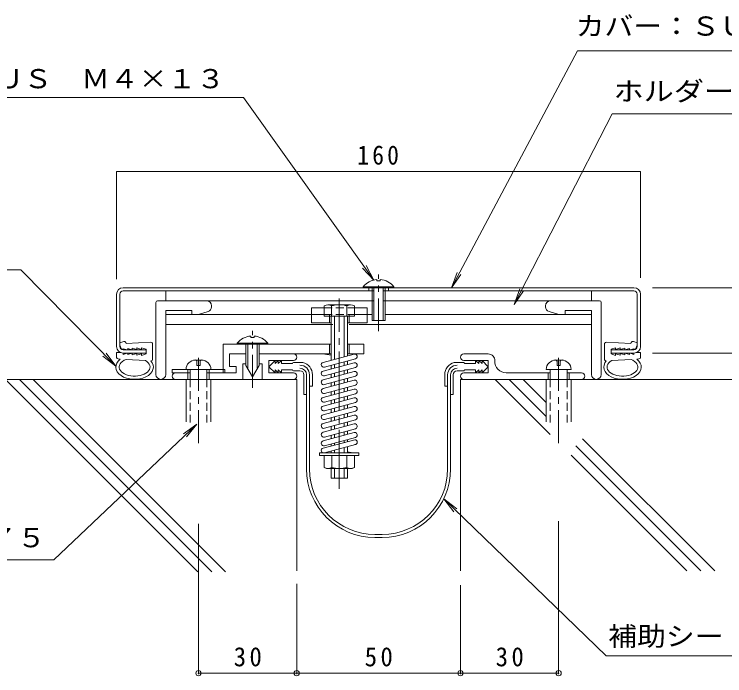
# Model space of a CAD drawing. Units: millimetres, scale not verified. Extents: x -270 to 275, y -269 to 130.
import ezdxf
from ezdxf.enums import TextEntityAlignment as Align

# ---------------------------------------------------------------- set-up
doc = ezdxf.new("R2010")
doc.units = ezdxf.units.MM
doc.header["$LTSCALE"] = 2
doc.header["$PDMODE"] = 32
doc.header["$PDSIZE"] = 1.6
for name, pattern in [('CHAIN1', [8, 5, -1, 1, -1]), ('CHAIN2', [12, 9, -1, 1, -1]), ('DASHED1', [1.8, 1.2, -0.6])]:
    doc.linetypes.add(name, pattern=pattern)
for name, color, linetype, lineweight in [('D-0', 3, 'Continuous', 9), ('D-1', 2, 'Continuous', 9), ('D-2', 4, 'Continuous', 9), ('D-3', 6, 'Continuous', 5), ('D-4', 7, 'Continuous', 9), ('D-5', 7, 'Continuous', 9)]:
    doc.layers.add(name, color=color, linetype=linetype, lineweight=lineweight)
doc.styles.add('ＭＳ ゴシック', font='')
doc.styles.get('ＭＳ ゴシック').set_extended_font_data('MS Gothic')

msp = doc.modelspace()

# ---------------------------------------------------------------- linework, layer by layer
at = {"layer": 'D-0'}
for p, q in [((62.419, 46.562), (-93.581, 46.562)), ((-18.581, 45.562), (-18.581, 46.562)), ((-12.581, 45.562), (-12.581, 46.562)), ((-95.581, 44.562), (-95.581, 28.562)), ((-94.581, 28.562), (-94.581, 44.562)), ((-16.981, 45.562), (-93.581, 45.562)), ((62.419, 45.562), (-14.181, 45.562)), ((63.419, 44.562), (63.419, 28.562)), ((64.419, 44.562), (64.419, 28.562)), ((-93.581, 27.562), (-86.581, 27.562)), ((-93.581, 26.562), (-86.581, 26.562)), ((-86.581, 27.562), (-86.581, 26.562)), ((55.419, 27.562), (55.419, 26.562)), ((62.419, 27.562), (55.419, 27.562)), ((62.419, 26.562), (55.419, 26.562))]:
    msp.add_line(p, q, dxfattribs=at)
for centre, radius, start, end in [((-93.581, 44.562), 2, 90, 180), ((62.419, 44.562), 2, 0, 90), ((-93.581, 44.562), 1, 90, 180), ((62.419, 44.562), 1, 0, 90), ((-93.581, 28.562), 2, 180, 270), ((-93.581, 28.562), 1, 180, 270), ((62.419, 28.562), 1, 270, 0), ((62.419, 28.562), 2, 270, 0)]:
    msp.add_arc(centre, radius, start, end, dxfattribs=at)
at = {"layer": 'D-1', "linetype": 'CHAIN1'}
for p, q in [((-15.581, 33.268), (-15.581, 50.633)), ((-54.081, 16.018), (-54.081, 33.383)), ((-70.581, 25.11), (-70.581, -1.337)), ((39.419, 25.11), (39.419, -1.337))]:
    msp.add_line(p, q, dxfattribs=at)
at = {"layer": 'D-1'}
for p, q in [((-16.081, 49.042), (-16.081, 48.642)), ((-15.081, 48.642), (-16.081, 48.642)), ((-15.081, 49.042), (-15.081, 48.642)), ((-20.281, 46.851), (-20.281, 46.562)), ((-10.881, 46.851), (-20.281, 46.851)), ((-10.881, 46.562), (-20.281, 46.562)), ((-16.981, 46.562), (-16.981, 36.562)), ((-14.181, 46.562), (-14.181, 36.562)), ((-13.581, 46.562), (-13.581, 36.562)), ((-10.881, 46.851), (-10.881, 46.562)), ((-80.581, 42.562), (-80.581, 45.562)), ((-80.581, 45.562), (-17.581, 45.562)), ((-13.581, 45.562), (49.419, 45.562)), ((49.419, 42.562), (49.419, 45.562)), ((-83.581, 42.062), (-83.581, 20.062)), ((-83.081, 42.562), (-68.081, 42.562)), ((-80.581, 42.562), (-16.981, 42.562)), ((-31.045, 41.362), (-24.117, 41.362)), ((-25.253, 41.362), (-25.253, 37.862)), ((-14.181, 42.562), (49.419, 42.562)), ((51.919, 42.562), (36.919, 42.562)), ((52.419, 42.062), (52.419, 20.062)), ((-80.581, 39.562), (-72.581, 39.562)), ((-80.581, 20.062), (-80.581, 39.562)), ((-72.581, 38.362), (-72.581, 39.562)), ((-67.653, 39.243), (-70.605, 38.362)), ((-66.581, 41.062), (-66.581, 40.68)), ((-36.081, 40.362), (-32.181, 40.362)), ((-36.081, 35.862), (-36.081, 40.362)), ((-32.181, 41.016), (-32.181, 37.862)), ((-29.91, 41.016), (-29.91, 37.862)), ((-22.981, 41.016), (-22.981, 37.862)), ((-22.981, 40.362), (-19.081, 40.362)), ((-19.081, 40.362), (-19.081, 35.862)), ((35.419, 41.062), (35.419, 40.68)), ((36.49, 39.243), (39.442, 38.362)), ((41.419, 38.362), (41.419, 39.562)), ((49.419, 39.562), (41.419, 39.562)), ((49.419, 20.062), (49.419, 39.562)), ((-80.581, 35.362), (-80.581, 38.362)), ((-80.581, 38.362), (-36.081, 38.362)), ((-36.081, 38.362), (-32.181, 38.362)), ((-32.181, 37.862), (-22.981, 37.862)), ((-30.081, 37.862), (-30.081, 24.396)), ((-29.081, 37.862), (-29.081, 24.664)), ((-26.081, 37.862), (-26.081, 25.468)), ((-25.081, 37.862), (-25.081, 25.736)), ((-22.981, 38.362), (-19.081, 38.362)), ((-19.081, 38.362), (-17.581, 38.362)), ((-13.581, 38.362), (49.419, 38.362)), ((-80.581, 35.362), (-29.581, 35.362)), ((-30.081, 35.862), (-36.081, 35.862)), ((-19.081, 35.862), (-25.081, 35.862)), ((-54.581, 31.792), (-54.581, 31.392)), ((-53.581, 31.392), (-54.581, 31.392)), ((-53.581, 31.792), (-53.581, 31.392)), ((-30.081, 29.312), (-63.081, 29.312)), ((-58.781, 29.601), (-58.781, 29.312)), ((-49.381, 29.601), (-58.781, 29.601)), ((-58.781, 29.312), (-49.381, 29.312)), ((-56.081, 29.312), (-56.081, 22.776)), ((-55.481, 29.312), (-55.481, 21.737)), ((-52.681, 29.312), (-52.681, 21.737)), ((-52.081, 29.312), (-52.081, 22.776)), ((-49.381, 29.601), (-49.381, 29.312)), ((-30.581, 26.312), (-30.581, 29.312)), ((-24.581, 26.312), (-24.581, 29.312)), ((-61.081, 26.312), (-61.081, 22.512)), ((-61.081, 26.312), (-56.081, 26.312)), ((-61.081, 26.312), (-56.081, 26.312)), ((-52.081, 26.312), (-41.581, 26.312)), ((-30.081, 26.312), (-52.081, 26.312)), ((-30.081, 25.917), (-32.679, 26.312)), ((-23.025, 26.287), (-32.525, 23.741)), ((-20.081, 26.312), (-25.081, 26.312)), ((17.924, 26.312), (10.419, 26.312)), ((-69.681, 24.462), (-71.481, 24.462)), ((-49.081, 24.312), (-41.581, 24.312)), ((-49.081, 24.312), (-49.081, 20.562)), ((-22.637, 24.838), (-32.137, 22.292)), ((-26.081, 23.915), (-26.081, 22.801)), ((-25.081, 24.183), (-25.081, 23.069)), ((17.919, 24.312), (10.419, 24.312)), ((17.919, 24.312), (17.919, 20.562)), ((40.319, 24.462), (38.519, 24.462)), ((-61.081, 22.512), (-59.081, 22.512)), ((-59.081, 22.512), (-59.081, 20.562)), ((-57.081, 23.312), (-57.081, 18.562)), ((-57.081, 23.312), (-56.081, 23.312)), ((-54.081, 19.312), (-56.081, 22.776)), ((-54.081, 19.312), (-52.081, 22.776)), ((-52.081, 23.312), (-51.081, 23.312)), ((-23.025, 23.62), (-32.525, 21.074)), ((-22.637, 22.171), (-32.137, 19.625)), ((-30.081, 22.843), (-30.081, 21.729)), ((-29.081, 23.111), (-29.081, 21.997)), ((-62.581, 21.562), (-78.581, 21.562)), ((-78.581, 21.562), (-78.581, 20.562)), ((-73.131, 20.562), (-78.581, 20.562)), ((-77.581, 20.562), (-73.131, 20.562)), ((-77.581, 20.562), (-73.131, 20.562)), ((-66.781, 21.562), (-74.381, 21.562)), ((-73.831, 21.562), (-73.831, 20.562)), ((-73.831, 20.562), (-73.831, 18.562)), ((-73.131, 18.562), (-73.131, 21.562)), ((-68.031, 18.562), (-68.031, 21.562)), ((-68.031, 20.562), (-59.081, 20.562)), ((-62.581, 20.562), (-68.031, 20.562)), ((-67.331, 21.562), (-67.331, 20.562)), ((-67.331, 20.562), (-67.331, 18.562)), ((-62.581, 21.562), (-62.581, 20.562)), ((-41.581, 20.562), (-49.081, 20.562)), ((-23.025, 20.953), (-32.525, 18.407)), ((-30.081, 20.176), (-30.081, 19.062)), ((-29.081, 20.444), (-29.081, 19.33)), ((-26.081, 21.248), (-26.081, 20.134)), ((-25.081, 21.516), (-25.081, 20.402)), ((10.419, 20.562), (17.919, 20.562)), ((23.419, 20.562), (36.869, 20.562)), ((43.219, 21.562), (35.619, 21.562)), ((36.169, 20.562), (36.169, 18.562)), ((36.869, 18.562), (36.869, 21.562)), ((41.969, 18.562), (41.969, 21.562)), ((41.969, 20.562), (46.419, 20.562)), ((42.669, 20.562), (42.669, 18.562)), ((-77.581, 18.562), (-57.081, 18.562)), ((-74.381, 5.562), (-74.381, 18.562)), ((-66.781, 18.562), (-66.781, 5.562)), ((-23.025, 18.286), (-32.525, 15.74)), ((-22.637, 19.504), (-32.137, 16.958)), ((-30.081, 17.509), (-30.081, 16.395)), ((-29.081, 17.777), (-29.081, 16.663)), ((-26.081, 18.581), (-26.081, 17.467)), ((-25.081, 18.849), (-25.081, 17.735)), ((46.419, 18.562), (10.419, 18.562)), ((35.619, 5.562), (35.619, 18.562)), ((43.219, 18.562), (43.219, 5.562)), ((-23.025, 15.619), (-32.525, 13.073)), ((-22.637, 16.837), (-32.137, 14.291)), ((-26.081, 15.914), (-26.081, 14.8)), ((-25.081, 16.182), (-25.081, 15.068)), ((-22.637, 14.17), (-32.137, 11.624)), ((-30.081, 14.842), (-30.081, 13.728)), ((-29.081, 15.11), (-29.081, 13.996)), ((-26.081, 13.247), (-26.081, 12.133)), ((-25.081, 13.515), (-25.081, 12.401)), ((-23.025, 12.952), (-32.525, 10.406)), ((-22.637, 11.503), (-32.137, 8.957)), ((-30.081, 12.175), (-30.081, 11.061)), ((-29.081, 12.443), (-29.081, 11.329)), ((-23.025, 10.285), (-32.525, 7.739)), ((-22.637, 8.836), (-32.137, 6.29)), ((-30.081, 9.508), (-30.081, 8.394)), ((-29.081, 9.776), (-29.081, 8.662)), ((-26.081, 10.58), (-26.081, 9.466)), ((-25.081, 10.848), (-25.081, 9.734)), ((-23.025, 7.618), (-32.525, 5.072)), ((-30.081, 6.841), (-30.081, 5.727)), ((-29.081, 7.109), (-29.081, 5.995)), ((-26.081, 7.913), (-26.081, 6.799)), ((-25.081, 8.181), (-25.081, 7.067)), ((-23.025, 4.951), (-32.525, 2.405)), ((-22.637, 6.169), (-32.137, 3.623)), ((-29.081, 4.442), (-29.081, 3.328)), ((-26.081, 5.246), (-26.081, 4.132)), ((-25.081, 5.514), (-25.081, 4.4)), ((-23.025, 2.284), (-32.525, -0.262)), ((-22.637, 3.502), (-32.137, 0.956)), ((-30.081, 4.174), (-30.081, 3.06)), ((-26.081, 2.579), (-26.081, 1.465)), ((-25.081, 2.847), (-25.081, 1.733)), ((-32.525, -2.439), (-22.831, 0.132)), ((-22.637, 0.835), (-32.137, -1.711)), ((-30.081, 1.507), (-30.081, 0.393)), ((-29.081, 1.775), (-29.081, 0.661)), ((-25.081, 0.18), (-25.081, -0.465)), ((-22.637, -1.342), (-32.137, -3.888)), ((-30.081, -1.16), (-30.081, -1.791)), ((-29.081, -0.892), (-29.081, -1.525)), ((-26.081, -0.088), (-26.081, -0.73)), ((-25.081, -1.997), (-25.081, -3.888)), ((-33.581, -3.888), (-21.581, -3.888)), ((-33.581, -4.688), (-33.581, -3.888)), ((-32.137, -3.888), (-23.415, -3.888)), ((-30.081, -3.337), (-30.081, -3.888)), ((-29.081, -3.069), (-29.081, -3.888)), ((-26.081, -2.265), (-26.081, -3.888)), ((-23.415, -3.888), (-25.081, -3.623)), ((-32.181, -4.688), (-33.581, -4.688)), ((-29.872, -8.312), (-29.872, -4.688)), ((-25.291, -8.312), (-25.291, -4.688)), ((-22.981, -8.312), (-22.981, -4.688)), ((-31.531, -8.688), (-32.181, -8.312)), ((-30.081, -8.688), (-30.081, -11.638)), ((-29.081, -8.688), (-29.081, -11.638)), ((-26.081, -8.688), (-26.081, -11.638)), ((-25.081, -8.688), (-25.081, -11.638)), ((-30.081, -11.638), (-25.081, -11.638))]:
    msp.add_line(p, q, dxfattribs=at)
at = {"layer": 'D-1', "linetype": 'CHAIN2'}
msp.add_line((-27.581, -14.888), (-27.581, 43.269), dxfattribs=at)
at = {"layer": 'D-1', "linetype": 'DASHED1'}
for p, q in [((-32.181, 40.362), (-22.981, 40.362)), ((-32.181, 38.362), (-22.981, 38.362)), ((-30.581, 38.362), (-30.581, 35.862)), ((-24.581, 38.362), (-24.581, 35.862)), ((-71.077, 23.978), (-71.077, 22.828)), ((-70.086, 23.978), (-70.086, 22.828)), ((38.923, 23.978), (38.923, 22.828)), ((39.914, 23.978), (39.914, 22.828)), ((-71.077, 22.828), (-70.086, 22.828)), ((38.923, 22.828), (39.914, 22.828)), ((-73.131, 18.562), (-73.131, 4.994)), ((-68.031, 18.562), (-68.031, 4.994)), ((36.869, 18.562), (36.869, 4.994)), ((41.969, 18.562), (41.969, 4.994))]:
    msp.add_line(p, q, dxfattribs=at)
at = {"layer": 'D-1'}
for points in [[(-17.581, 46.562), (-17.581, 36.562), (-13.581, 36.562)], [(-24.581, 35.362), (49.419, 35.362), (49.419, 38.362)], [(-63.081, 29.312), (-63.081, 20.562), (-59.081, 20.562)], [(-20.081, 26.312), (-20.081, 29.312), (-25.081, 29.312)], [(-59.081, 20.562), (-59.081, 22.512), (-61.081, 22.512), (-61.081, 26.312)], [(-51.081, 23.312), (-51.081, 18.562), (-41.581, 18.562)], [(-22.981, -4.688), (-21.581, -4.688), (-21.581, -3.888)], [(-32.181, -8.312), (-32.181, -4.688), (-22.981, -4.688)], [(-31.531, -8.688), (-23.631, -8.688), (-22.981, -8.312)]]:
    msp.add_lwpolyline(points, dxfattribs=at)
for centre, radius, start, end in [((-15.581, 42.962), 6.1, 94.70146, 140.39801), ((-15.581, 42.962), 6.1, 39.60199, 85.29808), ((-83.081, 42.062), 0.5, 90, 180), ((-68.081, 41.062), 1.5, 0, 90), ((-31.045, 39.327), 2.035, 56.07687, 123.92313), ((-27.581, 33.364), 7.999, 73.07597, 106.92403), ((-24.117, 39.327), 2.035, 56.07687, 123.92313), ((36.919, 41.062), 1.5, 90, 180), ((51.919, 42.062), 0.5, 0, 90), ((-68.081, 40.68), 1.5, 286.60704, 0), ((36.919, 40.68), 1.5, 180, 253.39296), ((-54.081, 25.712), 6.1, 94.70146, 140.39801), ((-54.081, 25.712), 6.1, 39.60199, 85.29808), ((-41.581, 25.312), 1, 270, 90), ((-22.831, 25.562), 0.75, 284.99789, 104.99789), ((10.419, 25.312), 1, 90, 270), ((17.924, 24.312), 2, 357.39302, 90), ((-71.481, 21.562), 2.9, 90, 180), ((-69.681, 21.562), 2.9, 0, 90), ((23.419, 24.062), 3.5, 177.39308, 270), ((38.519, 21.562), 2.9, 90, 180), ((40.319, 21.562), 2.9, 0, 90), ((-32.331, 23.017), 0.75, 104.99933, 284.99933), ((-22.831, 22.895), 0.75, 284.99789, 104.99789), ((-82.081, 20.062), 1.5, 180, 0), ((-77.581, 19.562), 1, 90, 270), ((-41.581, 19.562), 1, 270, 90), ((-32.331, 20.35), 0.75, 104.99933, 284.99933), ((-22.831, 20.228), 0.75, 284.99789, 104.99789), ((10.419, 19.562), 1, 90, 270), ((46.419, 19.562), 1, 270, 90), ((50.919, 20.062), 1.5, 180, 0), ((-32.331, 17.683), 0.75, 104.99933, 284.99933), ((-22.831, 17.561), 0.75, 284.99789, 104.99789), ((-32.331, 15.016), 0.75, 104.99933, 284.99933), ((-22.831, 14.894), 0.75, 284.99789, 104.99789), ((-32.331, 12.349), 0.75, 104.99933, 284.99933), ((-22.831, 12.227), 0.75, 284.99789, 104.99789), ((-32.331, 9.682), 0.75, 104.99933, 284.99933), ((-22.831, 9.56), 0.75, 284.99789, 104.99789), ((-32.331, 7.015), 0.75, 104.99933, 284.99933), ((-22.831, 6.893), 0.75, 284.99789, 104.99789), ((-32.331, 4.348), 0.75, 104.99933, 284.99933), ((-22.831, 4.226), 0.75, 284.99789, 104.99789), ((-32.331, 1.681), 0.75, 104.99933, 284.99933), ((-22.831, 1.559), 0.75, 284.99789, 104.99789), ((-22.831, -0.618), 0.75, 270, 90), ((-32.331, -0.986), 0.75, 104.99933, 284.99933), ((-32.331, -3.163), 0.75, 104.99933, 284.99933), ((-31.027, -6.724), 1.964, 233.99094, 306.00906), ((-27.581, -1.51), 7.178, 251.39072, 288.60928), ((-24.136, -6.723), 1.964, 233.99113, 306.00887)]:
    msp.add_arc(centre, radius, start, end, dxfattribs=at)
at = {"layer": 'D-1', "linetype": 'DASHED1'}
for centre, start, end in [((-71.577, 23.978), 0, 104.41449), ((-69.586, 23.978), 75.58551, 180), ((38.423, 23.978), 0, 104.41449), ((40.414, 23.978), 75.58551, 180)]:
    msp.add_arc(centre, 0.5, start, end, dxfattribs=at)
at = {"layer": 'D-2'}
for p, q in [((-93.402, 30.117), (-94.581, 29.689)), ((-94.581, 28.989), (-94.052, 27.753)), ((-87.981, 28.235), (-87.981, 27.735)), ((-87.981, 28.235), (-86.581, 27.812)), ((-84.581, 24.727), (-84.581, 29.398)), ((53.419, 24.727), (53.419, 29.398)), ((56.819, 28.235), (55.419, 27.812)), ((56.819, 28.235), (56.819, 27.735)), ((62.24, 30.117), (63.419, 29.689)), ((63.419, 28.989), (62.889, 27.753)), ((-95.581, 25.282), (-95.581, 26.812)), ((-95.581, 26.812), (-94.423, 26.748)), ((-93.581, 27.924), (-94.052, 27.753)), ((-93.581, 27.924), (-92.383, 27.562)), ((-93.581, 26.562), (-93.581, 26.2)), ((-93.581, 26.2), (-92.383, 26.562)), ((-92.181, 28.002), (-90.781, 27.579)), ((-92.181, 28.002), (-92.181, 27.562)), ((-92.181, 26.123), (-92.181, 26.562)), ((-92.181, 26.123), (-90.781, 26.546)), ((-90.781, 28.08), (-90.781, 27.579)), ((-90.781, 28.08), (-89.381, 27.657)), ((-90.781, 26.045), (-90.781, 26.546)), ((-90.781, 26.045), (-89.381, 26.468)), ((-89.381, 28.158), (-89.381, 27.657)), ((-89.381, 28.158), (-87.981, 27.735)), ((-89.381, 25.967), (-89.381, 26.468)), ((-89.381, 25.967), (-87.981, 26.39)), ((-87.981, 25.889), (-87.981, 26.39)), ((-87.981, 25.889), (-86.581, 26.312)), ((-86.581, 27.812), (-86.581, 26.312)), ((55.419, 27.812), (55.419, 26.312)), ((56.819, 25.889), (55.419, 26.312)), ((58.219, 28.158), (56.819, 27.735)), ((56.819, 25.889), (56.819, 26.39)), ((58.219, 25.967), (56.819, 26.39)), ((58.219, 28.158), (58.219, 27.657)), ((59.619, 28.08), (58.219, 27.657)), ((58.219, 25.967), (58.219, 26.468)), ((59.619, 26.045), (58.219, 26.468)), ((59.619, 28.08), (59.619, 27.579)), ((61.019, 28.002), (59.619, 27.579)), ((59.619, 26.045), (59.619, 26.546)), ((61.019, 26.123), (59.619, 26.546)), ((61.019, 28.002), (61.019, 27.562)), ((61.019, 26.123), (61.019, 26.562)), ((62.419, 27.924), (61.221, 27.562)), ((62.419, 26.2), (61.221, 26.562)), ((62.419, 27.924), (62.889, 27.753)), ((62.419, 26.562), (62.419, 26.2)), ((64.419, 26.812), (63.26, 26.748)), ((64.419, 25.282), (64.419, 26.812)), ((-95.109, 24.783), (-94.477, 24.748)), ((-86.791, 24.321), (-92.677, 24.648)), ((-85.109, 24.227), (-85.134, 24.229)), ((-47.206, 24.312), (-49.081, 22.437)), ((-47.206, 23.432), (-46.206, 24.312)), ((-47.206, 24.312), (-47.206, 23.432)), ((-46.206, 23.432), (-45.206, 24.312)), ((-46.206, 24.312), (-46.206, 23.432)), ((-45.206, 24.312), (-45.206, 23.432)), ((14.044, 24.312), (14.044, 23.432)), ((15.044, 23.432), (14.044, 24.312)), ((15.044, 24.312), (15.044, 23.432)), ((16.044, 23.432), (15.044, 24.312)), ((16.044, 24.312), (17.919, 22.437)), ((16.044, 24.312), (16.044, 23.432)), ((53.946, 24.227), (53.971, 24.229)), ((55.628, 24.321), (61.515, 24.648)), ((63.946, 24.783), (63.315, 24.748)), ((-49.081, 22.437), (-47.206, 20.562)), ((-45.206, 23.432), (-41.831, 23.432)), ((-41.581, 23.682), (-38.696, 23.682)), ((10.419, 23.682), (7.534, 23.682)), ((14.044, 23.432), (10.669, 23.432)), ((17.919, 22.437), (16.044, 20.562)), ((-47.206, 21.442), (-46.206, 20.562)), ((-47.206, 20.562), (-47.206, 21.442)), ((-46.206, 21.442), (-45.206, 20.562)), ((-46.206, 20.562), (-46.206, 21.442)), ((-45.206, 20.562), (-45.206, 21.442)), ((-45.206, 21.442), (-41.831, 21.442)), ((-41.581, 21.187), (-39.581, 21.187)), ((-38.381, 13.987), (-38.381, 19.987)), ((-37.581, -8.912), (-37.581, 19.987)), ((-36.682, -8.812), (-36.682, 19.987)), ((-35.782, 19.987), (-35.782, 16.467)), ((4.619, 19.987), (4.619, 16.467)), ((5.519, -8.812), (5.519, 19.987)), ((6.419, 19.987), (6.419, -8.694)), ((7.219, 13.987), (7.219, 19.987)), ((10.419, 21.187), (8.419, 21.187)), ((14.044, 21.442), (10.669, 21.442)), ((14.044, 20.562), (14.044, 21.442)), ((15.044, 21.442), (14.044, 20.562)), ((15.044, 20.562), (15.044, 21.442)), ((16.044, 21.442), (15.044, 20.562)), ((16.044, 20.562), (16.044, 21.442)), ((-36.682, 16.467), (-35.782, 16.467)), ((5.519, 16.467), (4.619, 16.467)), ((-38.381, 13.987), (-37.581, 13.987)), ((7.219, 13.987), (6.419, 13.987)), ((-14.481, -28.812), (-16.682, -28.812)), ((-16.682, -29.712), (-14.481, -29.712))]:
    msp.add_line(p, q, dxfattribs=at)
for points in [[(-92.772, 29.844), (-92.616, 29.48), (-85.109, 29.897)], [(61.609, 29.844), (61.453, 29.48), (53.946, 29.897)]]:
    msp.add_lwpolyline(points, dxfattribs=at)
for centre, radius, start, end in [((-93.231, 29.648), 0.5, 23.17761, 110), ((-85.081, 29.398), 0.5, 0, 93.17989), ((53.919, 29.398), 0.5, 86.82011, 180), ((62.069, 29.648), 0.5, 70, 156.82239), ((-95.081, 25.282), 0.5, 180, 266.81897), ((-85.081, 24.727), 0.5, 266.82039, 0), ((53.919, 24.727), 0.5, 180, 273.17961), ((63.919, 25.282), 0.5, 273.18103, 0), ((-41.581, 23.432), 0.25, 90, 180), ((-39.581, 19.987), 2.9, 0, 90), ((-39.581, 19.987), 2, 0, 90), ((-39.581, 19.987), 3.8, 0, 76.53079), ((8.419, 19.987), 3.8, 103.46921, 180), ((8.419, 19.987), 2.9, 90, 180), ((8.419, 19.987), 2, 90, 180), ((10.419, 23.432), 0.25, 0, 90), ((-41.581, 21.442), 0.25, 180, 270), ((-39.581, 19.987), 1.2, 0, 90), ((8.419, 19.987), 1.2, 90, 180), ((10.419, 21.442), 0.25, 270, 0), ((-16.682, -8.812), 20.9, 180, 270), ((-16.682, -8.812), 20, 180, 270), ((-14.481, -8.812), 20, 270, 0), ((-14.481, -8.812), 20.9, 270, 0)]:
    msp.add_arc(centre, radius, start, end, dxfattribs=at)
for centre, major_axis, ratio, start_param, end_param in [((-90.081, 22.333), (5.723, 0), 0.6589, 2.4467313, 6.8098084), ((-90.081, 22.333), (4.723, 0), 0.5866, 2.152745, 7.0831518), ((58.919, 22.333), (-5.723, 0), 0.6589, 5.7565622, 10.1196393), ((58.919, 22.333), (-4.723, 0), 0.5866, 5.4832189, 10.4136257)]:
    msp.add_ellipse(centre, major_axis=major_axis, ratio=ratio, start_param=start_param, end_param=end_param, dxfattribs=at)
at = {"layer": 'D-3'}
for p, q in [((-73.131, 18.562), (-150.85, 18.562)), ((-70.771, -40.185), (-129.518, 18.562)), ((-66.528, -40.185), (-125.276, 18.562)), ((-62.285, -40.185), (-121.033, 18.562)), ((-40.581, 18.562), (-68.031, 18.562)), ((-40.581, -39.97), (-40.581, 18.562)), ((9.419, -39.97), (9.419, 18.562)), ((9.419, 18.562), (151.84, 18.562)), ((36.869, 1.751), (20.058, 18.562)), ((35.619, 7.244), (24.3, 18.562)), ((35.619, 11.486), (28.543, 18.562)), ((87.076, -39.97), (46.73, 0.376)), ((82.833, -39.97), (44.642, -1.78)), ((78.591, -39.97), (43.219, -4.599))]:
    msp.add_line(p, q, dxfattribs=at)
at = {"layer": 'D-4'}
for p, q in [((45.185, 118.915), (232.02, 118.915)), ((-195.868, 104.613), (-56.874, 104.613)), ((55.708, 99.623), (271.544, 99.623)), ((-17.04, 48.885), (-19.392, 53.298)), ((-269.983, 52.022), (-124.837, 52.022)), ((-124.837, 52.022), (-95.792, 22.577)), ((6.683, 46.562), (9.588, 50.632)), ((25.873, 41.459), (28.716, 45.572)), ((-95.792, 22.577), (-98.809, 26.565)), ((-95.792, 22.577), (-99.738, 25.648)), ((-71.123, 4.878), (-74.269, 0.992)), ((4.31, -17.961), (7.426, -21.871)), ((-259.935, -36.529), (-114.789, -36.529)), ((53.966, -65.837), (242.198, -65.837))]:
    msp.add_line(p, q, dxfattribs=at)
for points in [[(45.185, 118.915), (6.683, 46.562), (8.436, 51.245)], [(-56.874, 104.613), (-17.04, 48.885), (-20.454, 52.539)], [(55.708, 99.623), (25.873, 41.459), (27.555, 46.168)], [(-114.789, -36.529), (-71.123, 4.878), (-75.167, 1.938)], [(53.966, -65.837), (4.31, -17.961), (8.332, -20.932)]]:
    msp.add_lwpolyline(points, dxfattribs=at)
at = {"layer": 'D-5'}
for p, q in [((-95.581, 82.064), (64.419, 82.064)), ((-95.581, 49.189), (-95.581, 82.064)), ((64.419, 49.604), (64.419, 82.064)), ((68.102, 46.562), (135.633, 46.562)), ((68.102, 26.562), (106.698, 26.562)), ((-70.581, -25.561), (-70.581, -71.477)), ((39.419, -24.765), (39.419, -71.477)), ((-40.581, -43.875), (-40.581, -71.477)), ((9.419, -44.273), (9.419, -71.477)), ((-70.581, -71.177), (39.419, -71.177))]:
    msp.add_line(p, q, dxfattribs=at)
for p in [(-70.581, -71.177), (-40.581, -71.177), (9.419, -71.177), (39.419, -71.177)]:
    msp.add_point(p, dxfattribs=at)

# ---------------------------------------------------------------- texts
at = {"layer": 'D-4', "color": 2, "style": 'ＭＳ ゴシック'}
for s, width, p in [('カバー：ＳＵＳ３０４\u3000Ｈ．Ｌ．\u3000ｔ＝１．０', 1.1, (44.611, 121.783)), ('ドリルねじ：ＳＵＳ\u3000Ｍ４×１３', 1.1, (-194.435, 105.717)), ('ホルダー：アルミ(型材)\u3000アルマイト処理\u3000＠５００', 1.15, (56.167, 101.897)), ('ナイロンプラグ\u3000呼び８\u3000＠４７５', 1.1, (-257.984, -34.491)), ('補助シート：軟質ポリ塩化ビニル\u3000ｔ＝０．９', 1.1, (54.554, -64.581))]:
    msp.add_text(s, height=5.865, dxfattribs=dict(at, width=width)).set_placement(p, align=Align.BOTTOM_LEFT)
at = {"layer": 'D-5', "color": 2, "char_height": 5.865, "attachment_point": 7, "style": 'ＭＳ ゴシック'}
for s, insert in [('\\T1.27;\\W0.9;160', (-22.081, 84.064)), ('\\T1.27;\\W0.95;30', (-59.831, -69.177)), ('\\T1.27;\\W0.95;50', (-19.831, -69.177)), ('\\T1.27;\\W0.95;30', (20.169, -69.177))]:
    msp.add_mtext(s, dxfattribs=dict(at, insert=insert))

doc.saveas('drawing.dxf')
